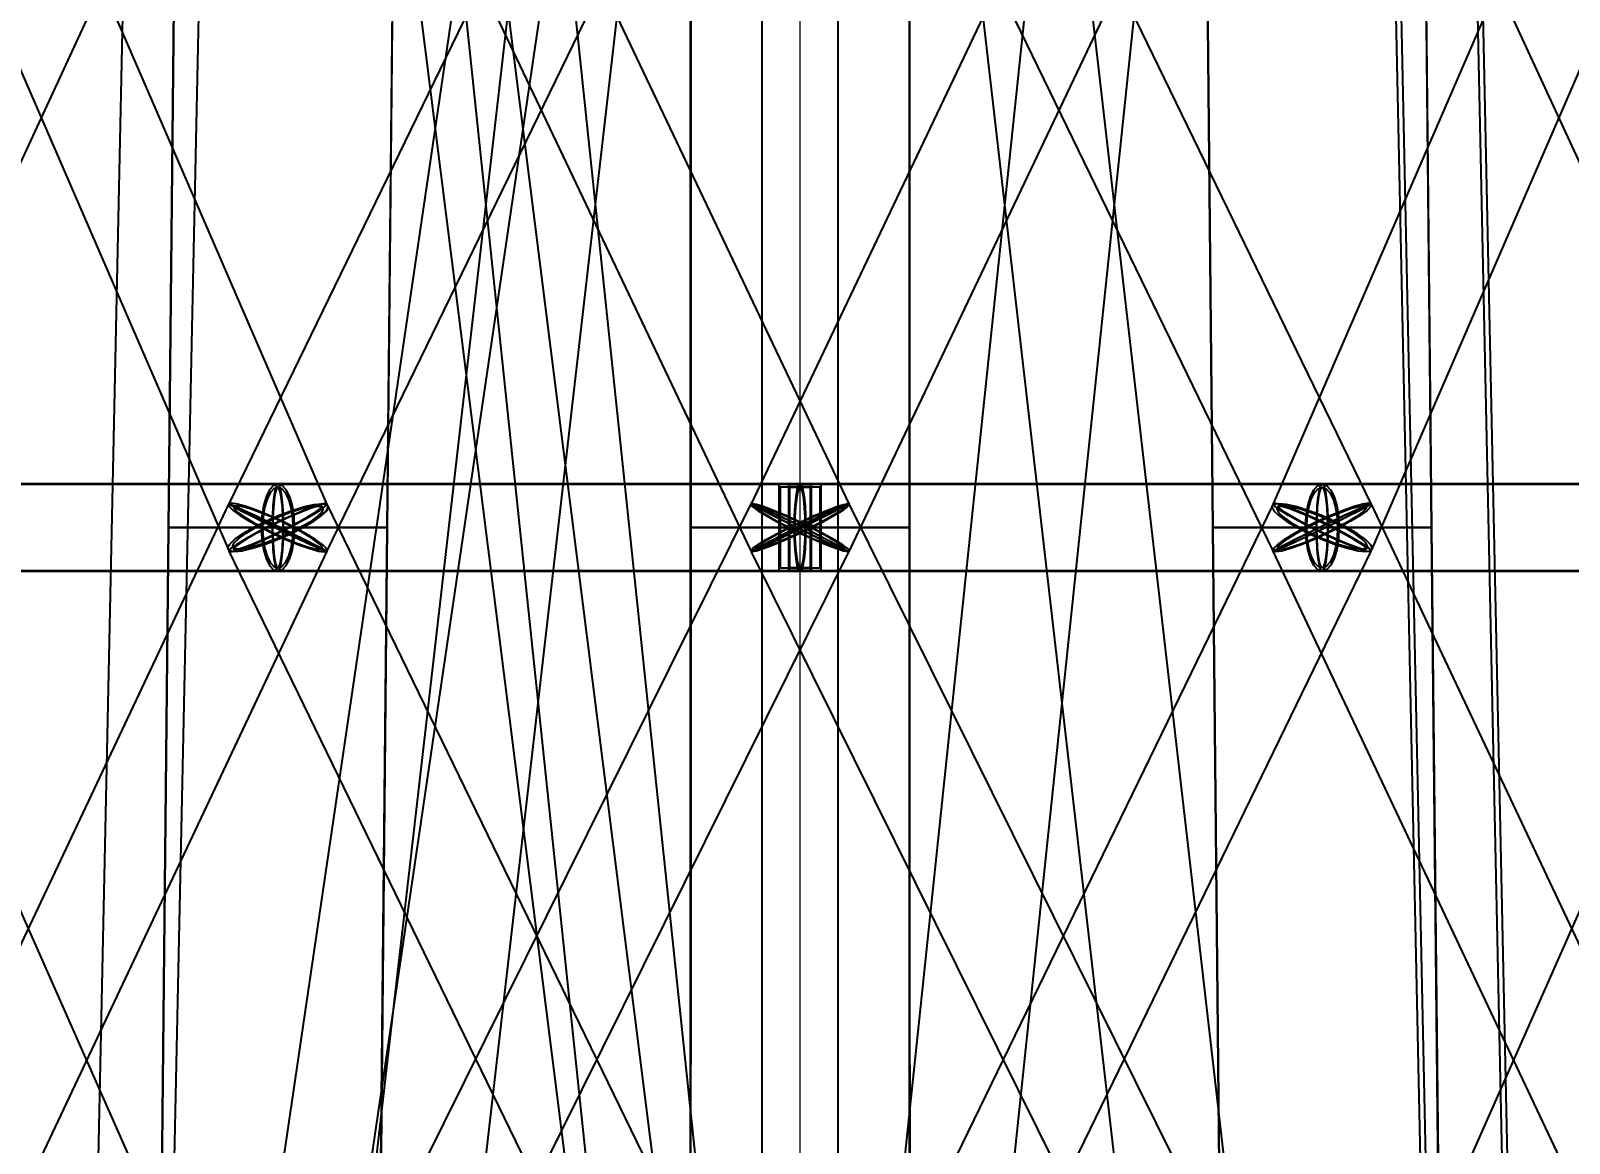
# Model space of a CAD drawing. Header units: millimetres. Extents: x -123812 to 252100, y -3000 to 639000.
# Drawn here: x -3580 to 3580, y 482135 to 487312 of the extents above; entities that cross this region are included whole.
import ezdxf

# ---------------------------------------------------------------- set-up
doc = ezdxf.new("R2010")
doc.units = ezdxf.units.MM
for name, color, linetype, lineweight in [('D-BMK-AXIS', 7, 'Continuous', 13), ('D-STR-DIM', 7, 'Continuous', 13), ('D-STR-STRC', 7, 'Continuous', 25)]:
    doc.layers.add(name, color=color, linetype=linetype, lineweight=lineweight)
doc.styles.add('OpenSansCondensed-Light', font='OpenSansCondensed-Light.ttf')
doc.styles.add('TOWER_UNICODE', font='Arial Unicode.ttf')
doc.dimstyles.new('EZDXF', dxfattribs={"dimtxt": 0.25, "dimasz": 0.175, "dimexe": 0.375, "dimexo": 0.125, "dimgap": 0.1, "dimtad": 1, "dimlfac": 100, "dimzin": 12, "dimdsep": 46, "dimtxsty": 'OpenSansCondensed-Light', "dimblk": 'ARCHTICK', "dimcen": 2.5, "dimazin": 3, "dimtfac": 0.5, "dimtmove": 2, "dimatfit": 3})

# ---------------------------------------------------------------- blocks, each defined once
blk = doc.blocks.new('_ARCHTICK')
at = {"color": 0, "linetype": 'BYBLOCK', "const_width": 0.15}
blk.add_lwpolyline([(-0.5, -0.5), (0.5, 0.5)], dxfattribs=at)

msp = doc.modelspace()

# ---------------------------------------------------------------- linework, layer by layer
at = {"layer": 'D-BMK-AXIS'}
msp.add_line((0, -3000), (0, 639000), dxfattribs=at)
at = {"layer": 'D-STR-STRC'}
for points in [[(-3038.7, 474970.5), (201, 496970.5), (194.2, 496974.7), (174.1, 496980.6), (142.2, 496987.8), (100.5, 496995.9), (52, 497004.2), (0, 497012.3), (-52, 497019.5), (-100.5, 497025.4), (-142.2, 497029.5), (-174.1, 497031.7), (-194.2, 497031.7), (-201, 497029.5), (-3440.8, 475029.5)], [(201.6, 475025.2), (-2569.7, 497025.2), (-2576.5, 497029.4), (-2596.7, 497031.6), (-2628.7, 497031.7), (-2670.5, 497029.6), (-2719.1, 497025.5), (-2771.3, 497019.7), (-2823.5, 497012.5), (-2872.1, 497004.5), (-2913.8, 496996.1), (-2945.9, 496988.1), (-2966, 496980.8), (-2972.9, 496974.8), (-201.6, 474974.8)], [(-2278.3, 474971.1), (252.3, 496971.1), (243.7, 496977.3), (218.5, 496984.9), (178.4, 496993.6), (126.2, 497002.7), (65.3, 497011.7), (0, 497019.8), (-65.3, 497026.6), (-126.2, 497031.6), (-178.4, 497034.4), (-218.5, 497034.9), (-243.7, 497033), (-252.3, 497028.9), (-2783, 475028.9)], [(252.6, 475026.4), (-2056.6, 497026.4), (-2065.2, 497029), (-2090.5, 497029.6), (-2130.6, 497028.2), (-2182.9, 497024.8), (-2243.9, 497019.8), (-2309.2, 497013.4), (-2374.6, 497006.1), (-2435.5, 496998.4), (-2487.9, 496990.8), (-2528, 496983.8), (-2553.2, 496977.9), (-2561.9, 496973.6), (-252.6, 474973.6)], [(252.6, 474973.5), (2561.9, 496973.5), (2553.2, 496974.7), (2528, 496977.6), (2487.9, 496982), (2435.5, 496987.6), (2374.6, 496994.1), (2309.2, 497001), (2243.9, 497007.9), (2182.9, 497014.2), (2130.6, 497019.5), (2090.5, 497023.5), (2065.2, 497025.9), (2056.6, 497026.5), (-252.6, 475026.5)], [(2783, 475029), (252.3, 497029), (243.7, 497029.6), (218.5, 497028.1), (178.4, 497024.8), (126.2, 497019.7), (65.3, 497013.3), (0, 497006), (-65.3, 496998.3), (-126.2, 496990.7), (-178.4, 496983.8), (-218.5, 496977.9), (-243.7, 496973.5), (-252.3, 496971), (2278.3, 474971)], [(3442.9, 475004.2), (2974.4, 497004.2), (2967.5, 497012.3), (2947.2, 497019.5), (2914.9, 497025.4), (2872.9, 497029.5), (2823.9, 497031.7), (2771.3, 497031.7), (2718.7, 497029.5), (2669.7, 497025.3), (2627.6, 497019.4), (2595.3, 497012.2), (2575, 497004.1), (2568.1, 496995.8), (3036.6, 474995.8)], [(-4464.3, 484892.6), (-2149.6, 489892.6), (-2152.4, 489903.7), (-2170.7, 489921.4), (-2203.3, 489944.4), (-2247.8, 489971.2), (-2301.4, 490000), (-2360.3, 490028.8), (-2420.5, 490055.6), (-2478, 490078.6), (-2528.7, 490096.3), (-2569.3, 490107.4), (-2597, 490111.1), (-2609.8, 490107.4), (-4924.6, 485107.4)], [(-228.1, 490111.1), (-2658.1, 485111.1), (-2653.7, 485107.4), (-2634.1, 485096.3), (-2600.6, 485078.6), (-2555.4, 485055.6), (-2501.7, 485028.8), (-2443.1, 485000), (-2383.6, 484971.2), (-2327.3, 484944.4), (-2278, 484921.4), (-2239, 484903.7), (-2213.1, 484892.6), (-2201.9, 484888.9), (228.1, 489888.9)], [(-2609.2, 489892.6), (-229.5, 484892.6), (-223.4, 484888.9), (-202, 484892.6), (-166.9, 484903.7), (-120.5, 484921.4), (-65.8, 484944.4), (-6.6, 484971.2), (53, 485000), (109, 485028.8), (157.6, 485055.6), (195.4, 485078.6), (219.9, 485096.3), (229.5, 485107.4), (-2150.2, 490107.4)], [(2150.2, 490107.4), (-229.5, 485107.4), (-219.9, 485096.3), (-195.4, 485078.6), (-157.6, 485055.6), (-109, 485028.8), (-53, 485000), (6.6, 484971.2), (65.8, 484944.4), (120.5, 484921.4), (166.9, 484903.7), (202, 484892.6), (223.4, 484888.9), (229.5, 484892.6), (2609.2, 489892.6)], [(-228.1, 489888.9), (2201.9, 484888.9), (2213.1, 484892.6), (2239, 484903.7), (2278, 484921.4), (2327.3, 484944.4), (2383.6, 484971.2), (2443.1, 485000), (2501.7, 485028.8), (2555.4, 485055.6), (2600.6, 485078.6), (2634.1, 485096.3), (2653.7, 485107.4), (2658.1, 485111.1), (228.1, 490111.1)], [(4924.6, 485107.4), (2609.8, 490107.4), (2597, 490111.1), (2569.3, 490107.4), (2528.7, 490096.3), (2478, 490078.6), (2420.5, 490055.6), (2360.3, 490028.8), (2301.4, 490000), (2247.8, 489971.2), (2203.3, 489944.4), (2170.7, 489921.4), (2152.4, 489903.7), (2149.6, 489892.6), (4464.3, 484892.6)], [(-4831.1, 489903.7), (-2663.9, 484903.7), (-2656.4, 484892.6), (-2633.4, 484888.9), (-2596.6, 484892.6), (-2548.4, 484903.7), (-2492.2, 484921.4), (-2431.7, 484944.4), (-2371.1, 484971.2), (-2314.5, 485000), (-2265.8, 485028.8), (-2228.3, 485055.6), (-2204.5, 485078.6), (-2196.1, 485096.3), (-4363.3, 490096.3)], [(4363.3, 490096.3), (2196.1, 485096.3), (2204.5, 485078.6), (2228.3, 485055.6), (2265.8, 485028.8), (2314.5, 485000), (2371.1, 484971.2), (2431.7, 484944.4), (2492.2, 484921.4), (2548.4, 484903.7), (2596.6, 484892.6), (2633.4, 484888.9), (2656.4, 484892.6), (2663.9, 484903.7), (4831.1, 489903.7)], [(-4694.4, 484796.8), (-2430, 484796.8), (-2409.9, 484803.7), (-2391.1, 484824), (-2375, 484856.3), (-2362.7, 484898.4), (-2354.9, 484947.4), (-2352.3, 485000), (-2354.9, 485052.6), (-2362.7, 485101.6), (-2375, 485143.7), (-2391.1, 485176), (-2409.9, 485196.3), (-2430, 485203.2), (-4694.4, 485203.2)], [(-4694.4, 484796.8), (-2430, 484796.8), (-2409.9, 484803.7), (-2391.1, 484824), (-2375, 484856.3), (-2362.7, 484898.4), (-2354.9, 484947.4), (-2352.3, 485000), (-2354.9, 485052.6), (-2362.7, 485101.6), (-2375, 485143.7), (-2391.1, 485176), (-2409.9, 485196.3), (-2430, 485203.2), (-4694.4, 485203.2)], [(4694.4, 485203.2), (2430, 485203.2), (2409.9, 485196.3), (2391.1, 485176), (2375, 485143.7), (2362.7, 485101.6), (2354.9, 485052.6), (2352.3, 485000), (2354.9, 484947.4), (2362.7, 484898.4), (2375, 484856.3), (2391.1, 484824), (2409.9, 484803.7), (2430, 484796.8), (4694.4, 484796.8)], [(4694.4, 485203.2), (2430, 485203.2), (2409.9, 485196.3), (2391.1, 485176), (2375, 485143.7), (2362.7, 485101.6), (2354.9, 485052.6), (2352.3, 485000), (2354.9, 484947.4), (2362.7, 484898.4), (2375, 484856.3), (2391.1, 484824), (2409.9, 484803.7), (2430, 484796.8), (4694.4, 484796.8)], [(-4562.4, 479890.8), (-2200.7, 484890.8), (-2203.4, 484902.1), (-2221.4, 484920.1), (-2253.7, 484943.5), (-2298, 484970.8), (-2351.3, 485000), (-2410, 485029.2), (-2470, 485056.5), (-2527.3, 485079.9), (-2578, 485097.9), (-2618.6, 485109.2), (-2646.3, 485113), (-2659.3, 485109.2), (-5020.9, 480109.2)], [(-2247.2, 480097.9), (-4461.3, 485097.9), (-4468.8, 485109.2), (-4491.7, 485113), (-4528.4, 485109.2), (-4576.4, 485097.9), (-4632.5, 485079.9), (-4692.8, 485056.5), (-4753.2, 485029.2), (-4809.6, 485000), (-4858.1, 484970.8), (-4895.5, 484943.5), (-4919.2, 484920.1), (-4927.6, 484902.1), (-2713.5, 479902.1)], [(-2253.2, 479887), (227.2, 484887), (222.9, 484890.8), (203.5, 484902.1), (170.2, 484920.1), (125.3, 484943.5), (71.8, 484970.8), (13.5, 485000), (-45.7, 485029.2), (-101.9, 485056.5), (-151.1, 485079.9), (-190, 485097.9), (-215.9, 485109.2), (-227.2, 485113), (-2707.5, 480113)], [(228.6, 480109.2), (-2201.4, 485109.2), (-2207.5, 485113), (-2228.7, 485109.2), (-2263.6, 485097.9), (-2309.9, 485079.9), (-2364.3, 485056.5), (-2423.2, 485029.2), (-2482.6, 485000), (-2538.4, 484970.8), (-2586.8, 484943.5), (-2624.6, 484920.1), (-2649.1, 484902.1), (-2658.6, 484890.8), (-228.6, 479890.8)], [(228.6, 479890.8), (2658.6, 484890.8), (2649.1, 484902.1), (2624.6, 484920.1), (2586.8, 484943.5), (2538.4, 484970.8), (2482.6, 485000), (2423.2, 485029.2), (2364.3, 485056.5), (2309.9, 485079.9), (2263.6, 485097.9), (2228.7, 485109.2), (2207.5, 485113), (2201.4, 485109.2), (-228.6, 480109.2)], [(2707.5, 480113), (227.2, 485113), (215.9, 485109.2), (190, 485097.9), (151.1, 485079.9), (101.9, 485056.5), (45.7, 485029.2), (-13.5, 485000), (-71.8, 484970.8), (-125.3, 484943.5), (-170.2, 484920.1), (-203.5, 484902.1), (-222.9, 484890.8), (-227.2, 484887), (2253.2, 479887)], [(5020.9, 480109.2), (2659.3, 485109.2), (2646.3, 485113), (2618.6, 485109.2), (2578, 485097.9), (2527.3, 485079.9), (2470, 485056.5), (2410, 485029.2), (2351.3, 485000), (2298, 484970.8), (2253.7, 484943.5), (2221.4, 484920.1), (2203.4, 484902.1), (2200.7, 484890.8), (4562.4, 479890.8)], [(2713.5, 479902.1), (4927.6, 484902.1), (4919.2, 484920.1), (4895.5, 484943.5), (4858.1, 484970.8), (4809.6, 485000), (4753.2, 485029.2), (4692.8, 485056.5), (4632.5, 485079.9), (4576.4, 485097.9), (4528.4, 485109.2), (4491.7, 485113), (4468.8, 485109.2), (4461.3, 485097.9), (2247.2, 480097.9)]]:
    msp.add_lwpolyline(points, dxfattribs=at)
for points in [[(-3417.6, 475000), (-3062, 475000), (-2593.5, 497000), (-2949.1, 497000)], [(-3417.6, 475000), (-3062, 475000), (-2593.5, 497000), (-2949.1, 497000)], [(-177.8, 497000), (-177.8, 475000), (177.8, 475000), (177.8, 497000)], [(-177.8, 475000), (177.8, 475000), (177.8, 497000), (-177.8, 497000)], [(2593.5, 497000), (3062, 475000), (3417.6, 475000), (2949.1, 497000)], [(2593.5, 497000), (3062, 475000), (3417.6, 475000), (2949.1, 497000)], [(-2940.8, 485000), (-1919.3, 485000), (-1870.1, 490000), (-2889.3, 490000)], [(-2939.2, 485000), (-1920.9, 485000), (-1871, 490000), (-2888.4, 490000)], [(-510.8, 485000), (510.8, 485000), (509.6, 490000), (-509.6, 490000)], [(-510.8, 485000), (510.8, 485000), (509.6, 490000), (-509.6, 490000)], [(-509.1, 485000), (509.1, 485000), (508.7, 490000), (-508.7, 490000)], [(1870.1, 490000), (1919.3, 485000), (2940.8, 485000), (2889.3, 490000)], [(1871, 490000), (1920.9, 485000), (2939.2, 485000), (2888.4, 490000)], [(-4179.9, 484800), (98.9, 484800), (98.9, 485200), (-4179.9, 485200)], [(-4132.8, 484800), (51.8, 484800), (51.8, 485200), (-4132.8, 485200)], [(-4132.8, 484800), (51.8, 484800), (51.8, 485200), (-4132.8, 485200)], [(-2507.8, 485000), (-2505.1, 484947.4), (-2497.4, 484898.4), (-2485, 484856.3), (-2468.9, 484824), (-2450.1, 484803.7), (-2430, 484796.8), (-2409.9, 484803.7), (-2391.1, 484824), (-2375, 484856.3), (-2362.7, 484898.4), (-2354.9, 484947.4), (-2352.3, 485000), (-2354.9, 485052.6), (-2362.7, 485101.6), (-2375, 485143.7), (-2391.1, 485176), (-2409.9, 485196.3), (-2430, 485203.2), (-2450.1, 485196.3), (-2468.9, 485176), (-2485, 485143.7), (-2497.4, 485101.6), (-2505.1, 485052.6)], [(-2507.8, 485000), (-2505.1, 484947.4), (-2497.4, 484898.4), (-2485, 484856.3), (-2468.9, 484824), (-2450.1, 484803.7), (-2430, 484796.8), (-2409.9, 484803.7), (-2391.1, 484824), (-2375, 484856.3), (-2362.7, 484898.4), (-2354.9, 484947.4), (-2352.3, 485000), (-2354.9, 485052.6), (-2362.7, 485101.6), (-2375, 485143.7), (-2391.1, 485176), (-2409.9, 485196.3), (-2430, 485203.2), (-2450.1, 485196.3), (-2468.9, 485176), (-2485, 485143.7), (-2497.4, 485101.6), (-2505.1, 485052.6)], [(-2501.7, 485000), (-2499.2, 484951.5), (-2492.1, 484906.4), (-2480.7, 484867.6), (-2465.8, 484837.9), (-2448.6, 484819.2), (-2430, 484812.8), (-2411.5, 484819.2), (-2394.2, 484837.9), (-2379.4, 484867.6), (-2368, 484906.4), (-2360.8, 484951.5), (-2358.4, 485000), (-2360.8, 485048.5), (-2368, 485093.6), (-2379.4, 485132.4), (-2394.2, 485162.1), (-2411.5, 485180.8), (-2430, 485187.2), (-2448.6, 485180.8), (-2465.8, 485162.1), (-2480.7, 485132.4), (-2492.1, 485093.6), (-2499.2, 485048.5)], [(-2501.7, 485000), (-2499.2, 484951.5), (-2492.1, 484906.4), (-2480.7, 484867.6), (-2465.8, 484837.9), (-2448.6, 484819.2), (-2430, 484812.8), (-2411.5, 484819.2), (-2394.2, 484837.9), (-2379.4, 484867.6), (-2368, 484906.4), (-2360.8, 484951.5), (-2358.4, 485000), (-2360.8, 485048.5), (-2368, 485093.6), (-2379.4, 485132.4), (-2394.2, 485162.1), (-2411.5, 485180.8), (-2430, 485187.2), (-2448.6, 485180.8), (-2465.8, 485162.1), (-2480.7, 485132.4), (-2492.1, 485093.6), (-2499.2, 485048.5)], [(-2456.5, 485000), (-2455.6, 484947.4), (-2453, 484898.4), (-2448.8, 484856.3), (-2443.3, 484824), (-2436.9, 484803.7), (-2430, 484796.8), (0, 484796.8), (6.9, 484803.7), (13.3, 484824), (18.8, 484856.3), (23, 484898.4), (25.6, 484947.4), (26.5, 485000), (25.6, 485052.6), (23, 485101.6), (18.8, 485143.7), (13.3, 485176), (6.9, 485196.3), (0, 485203.2), (-2430, 485203.2), (-2436.9, 485196.3), (-2443.3, 485176), (-2448.8, 485143.7), (-2453, 485101.6), (-2455.6, 485052.6)], [(-2456.5, 485000), (-2455.6, 484947.4), (-2453, 484898.4), (-2448.8, 484856.3), (-2443.3, 484824), (-2436.9, 484803.7), (-2430, 484796.8), (-2423.2, 484803.7), (-2416.8, 484824), (-2411.3, 484856.3), (-2407.1, 484898.4), (-2404.4, 484947.4), (-2403.5, 485000), (-2404.4, 485052.6), (-2407.1, 485101.6), (-2411.3, 485143.7), (-2416.8, 485176), (-2423.2, 485196.3), (-2430, 485203.2), (-2436.9, 485196.3), (-2443.3, 485176), (-2448.8, 485143.7), (-2453, 485101.6), (-2455.6, 485052.6)], [(-2456.5, 485000), (-2455.6, 484947.4), (-2453, 484898.4), (-2448.8, 484856.3), (-2443.3, 484824), (-2436.9, 484803.7), (-2430, 484796.8), (0, 484796.8), (6.9, 484803.7), (13.3, 484824), (18.8, 484856.3), (23, 484898.4), (25.6, 484947.4), (26.5, 485000), (25.6, 485052.6), (23, 485101.6), (18.8, 485143.7), (13.3, 485176), (6.9, 485196.3), (0, 485203.2), (-2430, 485203.2), (-2436.9, 485196.3), (-2443.3, 485176), (-2448.8, 485143.7), (-2453, 485101.6), (-2455.6, 485052.6)], [(-2456.5, 485000), (-2455.6, 484947.4), (-2453, 484898.4), (-2448.8, 484856.3), (-2443.3, 484824), (-2436.9, 484803.7), (-2430, 484796.8), (-2423.2, 484803.7), (-2416.8, 484824), (-2411.3, 484856.3), (-2407.1, 484898.4), (-2404.4, 484947.4), (-2403.5, 485000), (-2404.4, 485052.6), (-2407.1, 485101.6), (-2411.3, 485143.7), (-2416.8, 485176), (-2423.2, 485196.3), (-2430, 485203.2), (-2436.9, 485196.3), (-2443.3, 485176), (-2448.8, 485143.7), (-2453, 485101.6), (-2455.6, 485052.6)], [(-2454.5, 485000), (-2453.6, 484951.5), (-2451.2, 484906.4), (-2447.3, 484867.6), (-2442.2, 484837.9), (-2436.3, 484819.2), (-2430, 484812.8), (-2423.7, 484819.2), (-2417.8, 484837.9), (-2412.7, 484867.6), (-2408.9, 484906.4), (-2406.4, 484951.5), (-2405.6, 485000), (-2406.4, 485048.5), (-2408.9, 485093.6), (-2412.7, 485132.4), (-2417.8, 485162.1), (-2423.7, 485180.8), (-2430, 485187.2), (-2436.3, 485180.8), (-2442.2, 485162.1), (-2447.3, 485132.4), (-2451.2, 485093.6), (-2453.6, 485048.5)], [(-2454.5, 485000), (-2453.6, 484951.5), (-2451.2, 484906.4), (-2447.3, 484867.6), (-2442.2, 484837.9), (-2436.3, 484819.2), (-2430, 484812.8), (-2423.7, 484819.2), (-2417.8, 484837.9), (-2412.7, 484867.6), (-2408.9, 484906.4), (-2406.4, 484951.5), (-2405.6, 485000), (-2406.4, 485048.5), (-2408.9, 485093.6), (-2412.7, 485132.4), (-2417.8, 485162.1), (-2423.7, 485180.8), (-2430, 485187.2), (-2436.3, 485180.8), (-2442.2, 485162.1), (-2447.3, 485132.4), (-2451.2, 485093.6), (-2453.6, 485048.5)], [(98.9, 485200), (-98.9, 485200), (-98.9, 484800), (98.9, 484800)], [(92.9, 485188), (-92.9, 485188), (-92.9, 484812), (92.9, 484812)], [(51.8, 485200), (-51.8, 485200), (-51.8, 484800), (51.8, 484800)], [(51.8, 485200), (-51.8, 485200), (-51.8, 484800), (51.8, 484800)], [(-51.8, 484800), (4132.8, 484800), (4132.8, 485200), (-51.8, 485200)], [(-51.8, 485200), (51.8, 485200), (51.8, 484800), (-51.8, 484800)], [(-51.8, 484800), (4132.8, 484800), (4132.8, 485200), (-51.8, 485200)], [(-51.8, 485200), (51.8, 485200), (51.8, 484800), (-51.8, 484800)], [(48.7, 485188), (-48.7, 485188), (-48.7, 484812), (48.7, 484812)], [(48.7, 485188), (-48.7, 485188), (-48.7, 484812), (48.7, 484812)], [(-48.7, 485188), (48.7, 485188), (48.7, 484812), (-48.7, 484812)], [(-48.7, 485188), (48.7, 485188), (48.7, 484812), (-48.7, 484812)], [(-26.5, 485000), (-25.6, 484947.4), (-23, 484898.4), (-18.8, 484856.3), (-13.3, 484824), (-6.9, 484803.7), (0, 484796.8), (6.9, 484803.7), (13.3, 484824), (18.8, 484856.3), (23, 484898.4), (25.6, 484947.4), (26.5, 485000), (25.6, 485052.6), (23, 485101.6), (18.8, 485143.7), (13.3, 485176), (6.9, 485196.3), (0, 485203.2), (-6.9, 485196.3), (-13.3, 485176), (-18.8, 485143.7), (-23, 485101.6), (-25.6, 485052.6)], [(-26.5, 485000), (-25.6, 484947.4), (-23, 484898.4), (-18.8, 484856.3), (-13.3, 484824), (-6.9, 484803.7), (0, 484796.8), (6.9, 484803.7), (13.3, 484824), (18.8, 484856.3), (23, 484898.4), (25.6, 484947.4), (26.5, 485000), (25.6, 485052.6), (23, 485101.6), (18.8, 485143.7), (13.3, 485176), (6.9, 485196.3), (0, 485203.2), (-6.9, 485196.3), (-13.3, 485176), (-18.8, 485143.7), (-23, 485101.6), (-25.6, 485052.6)], [(-26.5, 485000), (-25.6, 484947.4), (-23, 484898.4), (-18.8, 484856.3), (-13.3, 484824), (-6.9, 484803.7), (0, 484796.8), (2430, 484796.8), (2436.9, 484803.7), (2443.3, 484824), (2448.8, 484856.3), (2453, 484898.4), (2455.6, 484947.4), (2456.5, 485000), (2455.6, 485052.6), (2453, 485101.6), (2448.8, 485143.7), (2443.3, 485176), (2436.9, 485196.3), (2430, 485203.2), (0, 485203.2), (-6.9, 485196.3), (-13.3, 485176), (-18.8, 485143.7), (-23, 485101.6), (-25.6, 485052.6)], [(26.5, 485000), (25.6, 484947.4), (23, 484898.4), (18.8, 484856.3), (13.3, 484824), (6.9, 484803.7), (0, 484796.8), (-6.9, 484803.7), (-13.3, 484824), (-18.8, 484856.3), (-23, 484898.4), (-25.6, 484947.4), (-26.5, 485000), (-25.6, 485052.6), (-23, 485101.6), (-18.8, 485143.7), (-13.3, 485176), (-6.9, 485196.3), (0, 485203.2), (6.9, 485196.3), (13.3, 485176), (18.8, 485143.7), (23, 485101.6), (25.6, 485052.6)], [(-26.5, 485000), (-25.6, 484947.4), (-23, 484898.4), (-18.8, 484856.3), (-13.3, 484824), (-6.9, 484803.7), (0, 484796.8), (2430, 484796.8), (2436.9, 484803.7), (2443.3, 484824), (2448.8, 484856.3), (2453, 484898.4), (2455.6, 484947.4), (2456.5, 485000), (2455.6, 485052.6), (2453, 485101.6), (2448.8, 485143.7), (2443.3, 485176), (2436.9, 485196.3), (2430, 485203.2), (0, 485203.2), (-6.9, 485196.3), (-13.3, 485176), (-18.8, 485143.7), (-23, 485101.6), (-25.6, 485052.6)], [(26.5, 485000), (25.6, 484947.4), (23, 484898.4), (18.8, 484856.3), (13.3, 484824), (6.9, 484803.7), (0, 484796.8), (-6.9, 484803.7), (-13.3, 484824), (-18.8, 484856.3), (-23, 484898.4), (-25.6, 484947.4), (-26.5, 485000), (-25.6, 485052.6), (-23, 485101.6), (-18.8, 485143.7), (-13.3, 485176), (-6.9, 485196.3), (0, 485203.2), (6.9, 485196.3), (13.3, 485176), (18.8, 485143.7), (23, 485101.6), (25.6, 485052.6)], [(-24.4, 485000), (-23.6, 484951.5), (-21.2, 484906.4), (-17.3, 484867.6), (-12.2, 484837.9), (-6.3, 484819.2), (0, 484812.8), (6.3, 484819.2), (12.2, 484837.9), (17.3, 484867.6), (21.2, 484906.4), (23.6, 484951.5), (24.4, 485000), (23.6, 485048.5), (21.2, 485093.6), (17.3, 485132.4), (12.2, 485162.1), (6.3, 485180.8), (0, 485187.2), (-6.3, 485180.8), (-12.2, 485162.1), (-17.3, 485132.4), (-21.2, 485093.6), (-23.6, 485048.5)], [(-24.4, 485000), (-23.6, 484951.5), (-21.2, 484906.4), (-17.3, 484867.6), (-12.2, 484837.9), (-6.3, 484819.2), (0, 484812.8), (6.3, 484819.2), (12.2, 484837.9), (17.3, 484867.6), (21.2, 484906.4), (23.6, 484951.5), (24.4, 485000), (23.6, 485048.5), (21.2, 485093.6), (17.3, 485132.4), (12.2, 485162.1), (6.3, 485180.8), (0, 485187.2), (-6.3, 485180.8), (-12.2, 485162.1), (-17.3, 485132.4), (-21.2, 485093.6), (-23.6, 485048.5)], [(24.4, 485000), (23.6, 484951.5), (21.2, 484906.4), (17.3, 484867.6), (12.2, 484837.9), (6.3, 484819.2), (0, 484812.8), (-6.3, 484819.2), (-12.2, 484837.9), (-17.3, 484867.6), (-21.2, 484906.4), (-23.6, 484951.5), (-24.4, 485000), (-23.6, 485048.5), (-21.2, 485093.6), (-17.3, 485132.4), (-12.2, 485162.1), (-6.3, 485180.8), (0, 485187.2), (6.3, 485180.8), (12.2, 485162.1), (17.3, 485132.4), (21.2, 485093.6), (23.6, 485048.5)], [(24.4, 485000), (23.6, 484951.5), (21.2, 484906.4), (17.3, 484867.6), (12.2, 484837.9), (6.3, 484819.2), (0, 484812.8), (-6.3, 484819.2), (-12.2, 484837.9), (-17.3, 484867.6), (-21.2, 484906.4), (-23.6, 484951.5), (-24.4, 485000), (-23.6, 485048.5), (-21.2, 485093.6), (-17.3, 485132.4), (-12.2, 485162.1), (-6.3, 485180.8), (0, 485187.2), (6.3, 485180.8), (12.2, 485162.1), (17.3, 485132.4), (21.2, 485093.6), (23.6, 485048.5)], [(2507.8, 485000), (2505.1, 484947.4), (2497.4, 484898.4), (2485, 484856.3), (2468.9, 484824), (2450.1, 484803.7), (2430, 484796.8), (2409.9, 484803.7), (2391.1, 484824), (2375, 484856.3), (2362.7, 484898.4), (2354.9, 484947.4), (2352.3, 485000), (2354.9, 485052.6), (2362.7, 485101.6), (2375, 485143.7), (2391.1, 485176), (2409.9, 485196.3), (2430, 485203.2), (2450.1, 485196.3), (2468.9, 485176), (2485, 485143.7), (2497.4, 485101.6), (2505.1, 485052.6)], [(2507.8, 485000), (2505.1, 484947.4), (2497.4, 484898.4), (2485, 484856.3), (2468.9, 484824), (2450.1, 484803.7), (2430, 484796.8), (2409.9, 484803.7), (2391.1, 484824), (2375, 484856.3), (2362.7, 484898.4), (2354.9, 484947.4), (2352.3, 485000), (2354.9, 485052.6), (2362.7, 485101.6), (2375, 485143.7), (2391.1, 485176), (2409.9, 485196.3), (2430, 485203.2), (2450.1, 485196.3), (2468.9, 485176), (2485, 485143.7), (2497.4, 485101.6), (2505.1, 485052.6)], [(2501.7, 485000), (2499.2, 484951.5), (2492.1, 484906.4), (2480.7, 484867.6), (2465.8, 484837.9), (2448.6, 484819.2), (2430, 484812.8), (2411.5, 484819.2), (2394.2, 484837.9), (2379.4, 484867.6), (2368, 484906.4), (2360.8, 484951.5), (2358.4, 485000), (2360.8, 485048.5), (2368, 485093.6), (2379.4, 485132.4), (2394.2, 485162.1), (2411.5, 485180.8), (2430, 485187.2), (2448.6, 485180.8), (2465.8, 485162.1), (2480.7, 485132.4), (2492.1, 485093.6), (2499.2, 485048.5)], [(2501.7, 485000), (2499.2, 484951.5), (2492.1, 484906.4), (2480.7, 484867.6), (2465.8, 484837.9), (2448.6, 484819.2), (2430, 484812.8), (2411.5, 484819.2), (2394.2, 484837.9), (2379.4, 484867.6), (2368, 484906.4), (2360.8, 484951.5), (2358.4, 485000), (2360.8, 485048.5), (2368, 485093.6), (2379.4, 485132.4), (2394.2, 485162.1), (2411.5, 485180.8), (2430, 485187.2), (2448.6, 485180.8), (2465.8, 485162.1), (2480.7, 485132.4), (2492.1, 485093.6), (2499.2, 485048.5)], [(2456.5, 485000), (2455.6, 484947.4), (2453, 484898.4), (2448.8, 484856.3), (2443.3, 484824), (2436.9, 484803.7), (2430, 484796.8), (2423.2, 484803.7), (2416.8, 484824), (2411.3, 484856.3), (2407.1, 484898.4), (2404.4, 484947.4), (2403.5, 485000), (2404.4, 485052.6), (2407.1, 485101.6), (2411.3, 485143.7), (2416.8, 485176), (2423.2, 485196.3), (2430, 485203.2), (2436.9, 485196.3), (2443.3, 485176), (2448.8, 485143.7), (2453, 485101.6), (2455.6, 485052.6)], [(2456.5, 485000), (2455.6, 484947.4), (2453, 484898.4), (2448.8, 484856.3), (2443.3, 484824), (2436.9, 484803.7), (2430, 484796.8), (2423.2, 484803.7), (2416.8, 484824), (2411.3, 484856.3), (2407.1, 484898.4), (2404.4, 484947.4), (2403.5, 485000), (2404.4, 485052.6), (2407.1, 485101.6), (2411.3, 485143.7), (2416.8, 485176), (2423.2, 485196.3), (2430, 485203.2), (2436.9, 485196.3), (2443.3, 485176), (2448.8, 485143.7), (2453, 485101.6), (2455.6, 485052.6)], [(2454.5, 485000), (2453.6, 484951.5), (2451.2, 484906.4), (2447.3, 484867.6), (2442.2, 484837.9), (2436.3, 484819.2), (2430, 484812.8), (2423.7, 484819.2), (2417.8, 484837.9), (2412.7, 484867.6), (2408.9, 484906.4), (2406.4, 484951.5), (2405.6, 485000), (2406.4, 485048.5), (2408.9, 485093.6), (2412.7, 485132.4), (2417.8, 485162.1), (2423.7, 485180.8), (2430, 485187.2), (2436.3, 485180.8), (2442.2, 485162.1), (2447.3, 485132.4), (2451.2, 485093.6), (2453.6, 485048.5)], [(2454.5, 485000), (2453.6, 484951.5), (2451.2, 484906.4), (2447.3, 484867.6), (2442.2, 484837.9), (2436.3, 484819.2), (2430, 484812.8), (2423.7, 484819.2), (2417.8, 484837.9), (2412.7, 484867.6), (2408.9, 484906.4), (2406.4, 484951.5), (2405.6, 485000), (2406.4, 485048.5), (2408.9, 485093.6), (2412.7, 485132.4), (2417.8, 485162.1), (2423.7, 485180.8), (2430, 485187.2), (2436.3, 485180.8), (2442.2, 485162.1), (2447.3, 485132.4), (2451.2, 485093.6), (2453.6, 485048.5)], [(-2314.5, 485000), (-2371.1, 484971.2), (-2431.7, 484944.4), (-2492.2, 484921.4), (-2548.4, 484903.7), (-2596.6, 484892.6), (-2633.4, 484888.9), (-2656.4, 484892.6), (-2663.9, 484903.7), (-2655.5, 484921.4), (-2631.7, 484944.4), (-2594.2, 484971.2), (-2545.5, 485000), (-2488.9, 485028.8), (-2428.3, 485055.6), (-2367.8, 485078.6), (-2311.6, 485096.3), (-2263.4, 485107.4), (-2226.6, 485111.1), (-2203.6, 485107.4), (-2196.1, 485096.3), (-2204.5, 485078.6), (-2228.3, 485055.6), (-2265.8, 485028.8)], [(-2508.7, 485000), (-2450.1, 484970.8), (-2390, 484943.5), (-2332.7, 484920.1), (-2282.1, 484902.1), (-2241.5, 484890.8), (-2213.7, 484887), (-2200.7, 484890.8), (-2203.4, 484902.1), (-2221.4, 484920.1), (-2253.7, 484943.5), (-2298, 484970.8), (-2351.3, 485000), (-2410, 485029.2), (-2470, 485056.5), (-2527.3, 485079.9), (-2578, 485097.9), (-2618.6, 485109.2), (-2646.3, 485113), (-2659.3, 485109.2), (-2656.7, 485097.9), (-2638.6, 485079.9), (-2606.3, 485056.5), (-2562, 485029.2)], [(-2482.6, 485000), (-2538.4, 484970.8), (-2586.8, 484943.5), (-2624.6, 484920.1), (-2649.1, 484902.1), (-2658.6, 484890.8), (-2652.6, 484887), (-2631.4, 484890.8), (-2596.5, 484902.1), (-2550.2, 484920.1), (-2495.7, 484943.5), (-2436.8, 484970.8), (-2377.4, 485000), (-2321.6, 485029.2), (-2273.2, 485056.5), (-2235.5, 485079.9), (-2211, 485097.9), (-2201.4, 485109.2), (-2207.5, 485113), (-2228.7, 485109.2), (-2263.6, 485097.9), (-2309.9, 485079.9), (-2364.3, 485056.5), (-2423.2, 485029.2)], [(-2416.9, 485000), (-2358.3, 484971.2), (-2304.6, 484944.4), (-2259.5, 484921.4), (-2225.9, 484903.7), (-2206.3, 484892.6), (-2201.9, 484888.9), (-2213.1, 484892.6), (-2239, 484903.7), (-2278, 484921.4), (-2327.3, 484944.4), (-2383.6, 484971.2), (-2443.1, 485000), (-2501.7, 485028.8), (-2555.4, 485055.6), (-2600.6, 485078.6), (-2634.1, 485096.3), (-2653.7, 485107.4), (-2658.1, 485111.1), (-2646.9, 485107.4), (-2621, 485096.3), (-2582, 485078.6), (-2532.7, 485055.6), (-2476.4, 485028.8)], [(-2325.9, 485000), (-2376.9, 484974.1), (-2431.5, 484949.9), (-2486.1, 484929.1), (-2536.8, 484913.2), (-2580.2, 484903.2), (-2613.4, 484899.8), (-2634.1, 484903.2), (-2640.9, 484913.2), (-2633.3, 484929.1), (-2611.9, 484949.9), (-2578.1, 484974.1), (-2534.1, 485000), (-2483.1, 485025.9), (-2428.5, 485050.1), (-2374, 485070.9), (-2323.3, 485086.8), (-2279.8, 485096.8), (-2246.6, 485100.2), (-2225.9, 485096.8), (-2219.1, 485086.8), (-2226.7, 485070.9), (-2248.2, 485050.1), (-2282, 485025.9)], [(-2501, 485000), (-2448.1, 484973.6), (-2394, 484949.1), (-2342.3, 484928), (-2296.6, 484911.8), (-2260, 484901.6), (-2235, 484898.1), (-2223.3, 484901.6), (-2225.7, 484911.8), (-2242, 484928), (-2271.1, 484949.1), (-2311, 484973.6), (-2359.1, 485000), (-2412, 485026.4), (-2466.1, 485050.9), (-2517.7, 485072), (-2563.4, 485088.2), (-2600, 485098.4), (-2625, 485101.9), (-2636.7, 485098.4), (-2634.4, 485088.2), (-2618.1, 485072), (-2589, 485050.9), (-2549, 485026.4)], [(-2477.4, 485000), (-2527.8, 484973.6), (-2571.4, 484949.1), (-2605.4, 484928), (-2627.5, 484911.8), (-2636.1, 484901.6), (-2630.7, 484898.1), (-2611.6, 484901.6), (-2580.1, 484911.8), (-2538.4, 484928), (-2489.3, 484949.1), (-2436.1, 484973.6), (-2382.6, 485000), (-2332.3, 485026.4), (-2288.6, 485050.9), (-2254.6, 485072), (-2232.6, 485088.2), (-2223.9, 485098.4), (-2229.4, 485101.9), (-2248.5, 485098.4), (-2280, 485088.2), (-2321.7, 485072), (-2370.8, 485050.9), (-2423.9, 485026.4)], [(-2418.2, 485000), (-2365.4, 484974.1), (-2317, 484949.9), (-2276.3, 484929.1), (-2246, 484913.2), (-2228.3, 484903.2), (-2224.4, 484899.8), (-2234.4, 484903.2), (-2257.8, 484913.2), (-2293, 484929.1), (-2337.4, 484949.9), (-2388.2, 484974.1), (-2441.8, 485000), (-2494.7, 485025.9), (-2543.1, 485050.1), (-2583.8, 485070.9), (-2614, 485086.8), (-2631.7, 485096.8), (-2635.7, 485100.2), (-2625.6, 485096.8), (-2602.2, 485086.8), (-2567.1, 485070.9), (-2522.6, 485050.1), (-2471.8, 485025.9)], [(53, 485000), (-6.6, 484971.2), (-65.8, 484944.4), (-120.5, 484921.4), (-166.9, 484903.7), (-202, 484892.6), (-223.4, 484888.9), (-229.5, 484892.6), (-219.9, 484903.7), (-195.4, 484921.4), (-157.6, 484944.4), (-109, 484971.2), (-53, 485000), (6.6, 485028.8), (65.8, 485055.6), (120.5, 485078.6), (166.9, 485096.3), (202, 485107.4), (223.4, 485111.1), (229.5, 485107.4), (219.9, 485096.3), (195.4, 485078.6), (157.6, 485055.6), (109, 485028.8)], [(-53, 485000), (6.6, 484971.2), (65.8, 484944.4), (120.5, 484921.4), (166.9, 484903.7), (202, 484892.6), (223.4, 484888.9), (229.5, 484892.6), (219.9, 484903.7), (195.4, 484921.4), (157.6, 484944.4), (109, 484971.2), (53, 485000), (-6.6, 485028.8), (-65.8, 485055.6), (-120.5, 485078.6), (-166.9, 485096.3), (-202, 485107.4), (-223.4, 485111.1), (-229.5, 485107.4), (-219.9, 485096.3), (-195.4, 485078.6), (-157.6, 485055.6), (-109, 485028.8)], [(-13.5, 485000), (45.7, 484970.8), (101.9, 484943.5), (151.1, 484920.1), (190, 484902.1), (215.9, 484890.8), (227.2, 484887), (222.9, 484890.8), (203.5, 484902.1), (170.2, 484920.1), (125.3, 484943.5), (71.8, 484970.8), (13.5, 485000), (-45.7, 485029.2), (-101.9, 485056.5), (-151.1, 485079.9), (-190, 485097.9), (-215.9, 485109.2), (-227.2, 485113), (-222.9, 485109.2), (-203.5, 485097.9), (-170.2, 485079.9), (-125.3, 485056.5), (-71.8, 485029.2)], [(13.5, 485000), (-45.7, 484970.8), (-101.9, 484943.5), (-151.1, 484920.1), (-190, 484902.1), (-215.9, 484890.8), (-227.2, 484887), (-222.9, 484890.8), (-203.5, 484902.1), (-170.2, 484920.1), (-125.3, 484943.5), (-71.8, 484970.8), (-13.5, 485000), (45.7, 485029.2), (101.9, 485056.5), (151.1, 485079.9), (190, 485097.9), (215.9, 485109.2), (227.2, 485113), (222.9, 485109.2), (203.5, 485097.9), (170.2, 485079.9), (125.3, 485056.5), (71.8, 485029.2)], [(47.8, 485000), (-6, 484974.1), (-59.3, 484949.9), (-108.6, 484929.1), (-150.5, 484913.2), (-182.1, 484903.2), (-201.4, 484899.8), (-206.9, 484903.2), (-198.3, 484913.2), (-176.2, 484929.1), (-142.1, 484949.9), (-98.3, 484974.1), (-47.8, 485000), (6, 485025.9), (59.3, 485050.1), (108.6, 485070.9), (150.5, 485086.8), (182.1, 485096.8), (201.4, 485100.2), (206.9, 485096.8), (198.3, 485086.8), (176.2, 485070.9), (142.1, 485050.1), (98.3, 485025.9)], [(-47.8, 485000), (6, 484974.1), (59.3, 484949.9), (108.6, 484929.1), (150.5, 484913.2), (182.1, 484903.2), (201.4, 484899.8), (206.9, 484903.2), (198.3, 484913.2), (176.2, 484929.1), (142.1, 484949.9), (98.3, 484974.1), (47.8, 485000), (-6, 485025.9), (-59.3, 485050.1), (-108.6, 485070.9), (-150.5, 485086.8), (-182.1, 485096.8), (-201.4, 485100.2), (-206.9, 485096.8), (-198.3, 485086.8), (-176.2, 485070.9), (-142.1, 485050.1), (-98.3, 485025.9)], [(-12.2, 485000), (41.2, 484973.6), (91.9, 484949.1), (136.2, 484928), (171.3, 484911.8), (194.7, 484901.6), (204.8, 484898.1), (201, 484901.6), (183.4, 484911.8), (153.4, 484928), (112.9, 484949.1), (64.8, 484973.6), (12.2, 485000), (-41.2, 485026.4), (-91.9, 485050.9), (-136.2, 485072), (-171.3, 485088.2), (-194.7, 485098.4), (-204.8, 485101.9), (-201, 485098.4), (-183.4, 485088.2), (-153.4, 485072), (-112.9, 485050.9), (-64.8, 485026.4)], [(12.2, 485000), (-41.2, 484973.6), (-91.9, 484949.1), (-136.2, 484928), (-171.3, 484911.8), (-194.7, 484901.6), (-204.8, 484898.1), (-201, 484901.6), (-183.4, 484911.8), (-153.4, 484928), (-112.9, 484949.1), (-64.8, 484973.6), (-12.2, 485000), (41.2, 485026.4), (91.9, 485050.9), (136.2, 485072), (171.3, 485088.2), (194.7, 485098.4), (204.8, 485101.9), (201, 485098.4), (183.4, 485088.2), (153.4, 485072), (112.9, 485050.9), (64.8, 485026.4)], [(2314.5, 485000), (2371.1, 484971.2), (2431.7, 484944.4), (2492.2, 484921.4), (2548.4, 484903.7), (2596.6, 484892.6), (2633.4, 484888.9), (2656.4, 484892.6), (2663.9, 484903.7), (2655.5, 484921.4), (2631.7, 484944.4), (2594.2, 484971.2), (2545.5, 485000), (2488.9, 485028.8), (2428.3, 485055.6), (2367.8, 485078.6), (2311.6, 485096.3), (2263.4, 485107.4), (2226.6, 485111.1), (2203.6, 485107.4), (2196.1, 485096.3), (2204.5, 485078.6), (2228.3, 485055.6), (2265.8, 485028.8)], [(2508.7, 485000), (2450.1, 484970.8), (2390, 484943.5), (2332.7, 484920.1), (2282.1, 484902.1), (2241.5, 484890.8), (2213.7, 484887), (2200.7, 484890.8), (2203.4, 484902.1), (2221.4, 484920.1), (2253.7, 484943.5), (2298, 484970.8), (2351.3, 485000), (2410, 485029.2), (2470, 485056.5), (2527.3, 485079.9), (2578, 485097.9), (2618.6, 485109.2), (2646.3, 485113), (2659.3, 485109.2), (2656.7, 485097.9), (2638.6, 485079.9), (2606.3, 485056.5), (2562, 485029.2)], [(2482.6, 485000), (2538.4, 484970.8), (2586.8, 484943.5), (2624.6, 484920.1), (2649.1, 484902.1), (2658.6, 484890.8), (2652.6, 484887), (2631.4, 484890.8), (2596.5, 484902.1), (2550.2, 484920.1), (2495.7, 484943.5), (2436.8, 484970.8), (2377.4, 485000), (2321.6, 485029.2), (2273.2, 485056.5), (2235.5, 485079.9), (2211, 485097.9), (2201.4, 485109.2), (2207.5, 485113), (2228.7, 485109.2), (2263.6, 485097.9), (2309.9, 485079.9), (2364.3, 485056.5), (2423.2, 485029.2)], [(2416.9, 485000), (2358.3, 484971.2), (2304.6, 484944.4), (2259.5, 484921.4), (2225.9, 484903.7), (2206.3, 484892.6), (2201.9, 484888.9), (2213.1, 484892.6), (2239, 484903.7), (2278, 484921.4), (2327.3, 484944.4), (2383.6, 484971.2), (2443.1, 485000), (2501.7, 485028.8), (2555.4, 485055.6), (2600.6, 485078.6), (2634.1, 485096.3), (2653.7, 485107.4), (2658.1, 485111.1), (2646.9, 485107.4), (2621, 485096.3), (2582, 485078.6), (2532.7, 485055.6), (2476.4, 485028.8)], [(2325.9, 485000), (2376.9, 484974.1), (2431.5, 484949.9), (2486.1, 484929.1), (2536.8, 484913.2), (2580.2, 484903.2), (2613.4, 484899.8), (2634.1, 484903.2), (2640.9, 484913.2), (2633.3, 484929.1), (2611.9, 484949.9), (2578.1, 484974.1), (2534.1, 485000), (2483.1, 485025.9), (2428.5, 485050.1), (2374, 485070.9), (2323.3, 485086.8), (2279.8, 485096.8), (2246.6, 485100.2), (2225.9, 485096.8), (2219.1, 485086.8), (2226.7, 485070.9), (2248.2, 485050.1), (2282, 485025.9)], [(2501, 485000), (2448.1, 484973.6), (2394, 484949.1), (2342.3, 484928), (2296.6, 484911.8), (2260, 484901.6), (2235, 484898.1), (2223.3, 484901.6), (2225.7, 484911.8), (2242, 484928), (2271.1, 484949.1), (2311, 484973.6), (2359.1, 485000), (2412, 485026.4), (2466.1, 485050.9), (2517.7, 485072), (2563.4, 485088.2), (2600, 485098.4), (2625, 485101.9), (2636.7, 485098.4), (2634.4, 485088.2), (2618.1, 485072), (2589, 485050.9), (2549, 485026.4)], [(2477.4, 485000), (2527.8, 484973.6), (2571.4, 484949.1), (2605.4, 484928), (2627.5, 484911.8), (2636.1, 484901.6), (2630.7, 484898.1), (2611.6, 484901.6), (2580.1, 484911.8), (2538.4, 484928), (2489.3, 484949.1), (2436.1, 484973.6), (2382.6, 485000), (2332.3, 485026.4), (2288.6, 485050.9), (2254.6, 485072), (2232.6, 485088.2), (2223.9, 485098.4), (2229.4, 485101.9), (2248.5, 485098.4), (2280, 485088.2), (2321.7, 485072), (2370.8, 485050.9), (2423.9, 485026.4)], [(2418.2, 485000), (2365.4, 484974.1), (2317, 484949.9), (2276.3, 484929.1), (2246, 484913.2), (2228.3, 484903.2), (2224.4, 484899.8), (2234.4, 484903.2), (2257.8, 484913.2), (2293, 484929.1), (2337.4, 484949.9), (2388.2, 484974.1), (2441.8, 485000), (2494.7, 485025.9), (2543.1, 485050.1), (2583.8, 485070.9), (2614, 485086.8), (2631.7, 485096.8), (2635.7, 485100.2), (2625.6, 485096.8), (2602.2, 485086.8), (2567.1, 485070.9), (2522.6, 485050.1), (2471.8, 485025.9)], [(-2992.3, 480000), (-1968.4, 480000), (-1919.3, 485000), (-2940.8, 485000)], [(-2989.9, 480000), (-1970.8, 480000), (-1920.9, 485000), (-2939.2, 485000)], [(-1919.3, 485000), (-1936.7, 485000), (-1987.7, 485000), (-2068.9, 485000), (-2174.6, 485000), (-2297.8, 485000), (-2430, 485000), (-2562.2, 485000), (-2685.4, 485000), (-2791.2, 485000), (-2872.4, 485000), (-2923.4, 485000), (-2940.8, 485000), (-2923.4, 485000), (-2872.4, 485000), (-2791.2, 485000), (-2685.4, 485000), (-2562.2, 485000), (-2430, 485000), (-2297.8, 485000), (-2174.6, 485000), (-2068.9, 485000), (-1987.7, 485000), (-1936.7, 485000)], [(-1920.9, 485000), (-1938.2, 485000), (-1989.1, 485000), (-2070, 485000), (-2175.5, 485000), (-2298.3, 485000), (-2430, 485000), (-2561.8, 485000), (-2684.6, 485000), (-2790, 485000), (-2870.9, 485000), (-2921.8, 485000), (-2939.2, 485000), (-2921.8, 485000), (-2870.9, 485000), (-2790, 485000), (-2684.6, 485000), (-2561.8, 485000), (-2430, 485000), (-2298.3, 485000), (-2175.5, 485000), (-2070, 485000), (-1989.1, 485000), (-1938.2, 485000)], [(-511.9, 480000), (511.9, 480000), (510.8, 485000), (-510.8, 485000)], [(-511.9, 480000), (511.9, 480000), (510.8, 485000), (-510.8, 485000)], [(510.8, 485000), (493.4, 485000), (442.3, 485000), (361.2, 485000), (255.4, 485000), (132.2, 485000), (0, 485000), (-132.2, 485000), (-255.4, 485000), (-361.2, 485000), (-442.3, 485000), (-493.4, 485000), (-510.8, 485000), (-493.4, 485000), (-442.3, 485000), (-361.2, 485000), (-255.4, 485000), (-132.2, 485000), (0, 485000), (132.2, 485000), (255.4, 485000), (361.2, 485000), (442.3, 485000), (493.4, 485000)], [(510.8, 485000), (493.4, 485000), (442.3, 485000), (361.2, 485000), (255.4, 485000), (132.2, 485000), (0, 485000), (-132.2, 485000), (-255.4, 485000), (-361.2, 485000), (-442.3, 485000), (-493.4, 485000), (-510.8, 485000), (-493.4, 485000), (-442.3, 485000), (-361.2, 485000), (-255.4, 485000), (-132.2, 485000), (0, 485000), (132.2, 485000), (255.4, 485000), (361.2, 485000), (442.3, 485000), (493.4, 485000)], [(-509.6, 480000), (509.6, 480000), (509.1, 485000), (-509.1, 485000)], [(509.1, 485000), (491.8, 485000), (440.9, 485000), (360, 485000), (254.6, 485000), (131.8, 485000), (0, 485000), (-131.8, 485000), (-254.6, 485000), (-360, 485000), (-440.9, 485000), (-491.8, 485000), (-509.1, 485000), (-491.8, 485000), (-440.9, 485000), (-360, 485000), (-254.6, 485000), (-131.8, 485000), (0, 485000), (131.8, 485000), (254.6, 485000), (360, 485000), (440.9, 485000), (491.8, 485000)], [(1919.3, 485000), (1968.4, 480000), (2992.3, 480000), (2940.8, 485000)], [(2940.8, 485000), (2923.4, 485000), (2872.4, 485000), (2791.2, 485000), (2685.4, 485000), (2562.2, 485000), (2430, 485000), (2297.8, 485000), (2174.6, 485000), (2068.9, 485000), (1987.7, 485000), (1936.7, 485000), (1919.3, 485000), (1936.7, 485000), (1987.7, 485000), (2068.9, 485000), (2174.6, 485000), (2297.8, 485000), (2430, 485000), (2562.2, 485000), (2685.4, 485000), (2791.2, 485000), (2872.4, 485000), (2923.4, 485000)], [(1920.9, 485000), (1970.8, 480000), (2989.9, 480000), (2939.2, 485000)], [(2939.2, 485000), (2921.8, 485000), (2870.9, 485000), (2790, 485000), (2684.6, 485000), (2561.8, 485000), (2430, 485000), (2298.3, 485000), (2175.5, 485000), (2070, 485000), (1989.1, 485000), (1938.2, 485000), (1920.9, 485000), (1938.2, 485000), (1989.1, 485000), (2070, 485000), (2175.5, 485000), (2298.3, 485000), (2430, 485000), (2561.8, 485000), (2684.6, 485000), (2790, 485000), (2870.9, 485000), (2921.8, 485000)]]:
    msp.add_lwpolyline(points, close=True, dxfattribs=at)

# ---------------------------------------------------------------- dimensions: what is measured, and where the dimension line sits
at = {"layer": 'D-STR-DIM'}
msp.add_linear_dim(base=(-112000, 0), p1=(0, 0), p2=(0, 634000), angle=90, dimstyle='EZDXF', override={"dimtxt": 8400, "dimasz": 3750, "dimexe": 2100, "dimexo": 1800, "dimgap": 2100, "dimtad": 1, "dimdec": 0, "dimlfac": 1, "dimlunit": 2, "dimtxsty": 'TOWER_UNICODE', "dimclrd": 7, "dimclre": 7, "dimclrt": 7}, dxfattribs=at).render()

doc.saveas('drawing.dxf')
